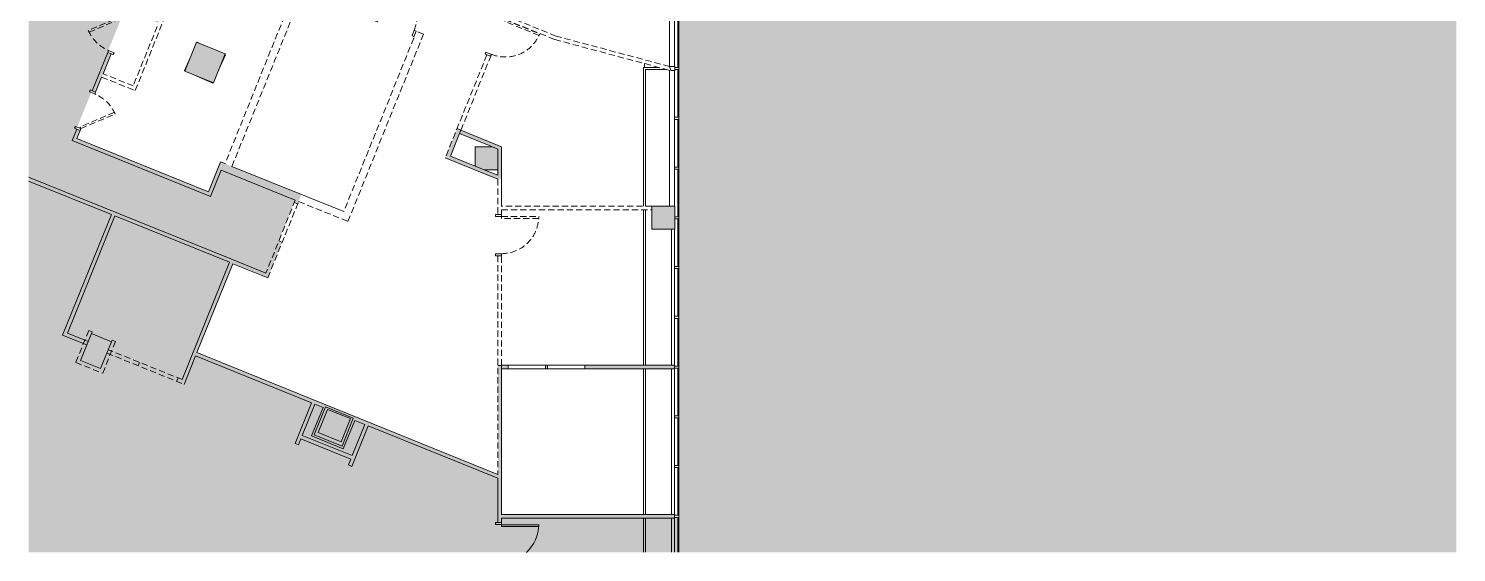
# Model space of a CAD drawing. Header units: inches. Extents: x 301 to 1681, y -483 to 1030.
# Drawn here: x 301 to 1681, y -483 to 22 of the extents above; entities that cross this region are included whole.
import ezdxf

# ---------------------------------------------------------------- set-up
doc = ezdxf.new("R2010")
doc.units = ezdxf.units.IN
doc.header["$LTSCALE"] = 48
doc.header["$MEASUREMENT"] = 0
doc.linetypes.add('Demolished', pattern=[0.1875, 0.125, -0.0625])
for name, color, linetype, lineweight in [('8th floor - 800-805 background_dwg', 8, 'Continuous', 9), ('A-COLS', 8, 'Continuous', 13), ('A-DETL-GENF', 247, 'Continuous', 9), ('A-DETL-THIN', 8, 'Continuous', 13), ('A-DOOR', 8, 'Continuous', 13), ('A-DOOR-FRAM', 8, 'Continuous', 20), ('A-WALL', 8, 'Continuous', 13), ('A-Wall-Bldg', 8, 'Continuous', 9), ('A-WALL-PATT', 8, 'Continuous', 13), ('I-WALL', 8, 'Continuous', 13)]:
    doc.layers.add(name, color=color, linetype=linetype, lineweight=lineweight)

# ---------------------------------------------------------------- blocks, each defined once
blk = doc.blocks.new('Single Flush - OTJ_SOLIDFLUSH_ALUM-V2-FIRST FLOOR DEMOLITION')
at = {"layer": 'A-DOOR'}
for p, q in [((16.15625, -1.75), (17.90625, -1.75)), ((16.15625, -37.5625), (16.15625, -1.75)), ((17.90625, -1.75), (17.90625, -37.5625)), ((17.90625, -37.5625), (16.15625, -37.5625))]:
    blk.add_line(p, q, dxfattribs=at)
blk.add_arc((17.90625, -1.75), 35.8125, 221.830832721, 270, dxfattribs=at)
at = {"layer": 'A-DOOR-FRAM'}
for p, q in [((18.000004, 4), (18.000004, -1.75)), ((18.000004, 4), (20.000004, 4)), ((20.000004, 4), (20.000004, -1.75)), ((18.000004, -1.75), (20.000004, -1.75))]:
    blk.add_line(p, q, dxfattribs=at)
blk = doc.blocks.new('Single Flush - OTJ_SOLIDFLUSH_ALUM-V3-FIRST FLOOR DEMOLITION')
at = {"layer": 'A-DOOR', "linetype": 'Demolished'}
for p, q in [((16.15625, -1.75), (17.90625, -1.75)), ((16.15625, -37.5625), (16.15625, -1.75)), ((17.90625, -1.75), (17.90625, -37.5625)), ((17.90625, -37.5625), (16.15625, -37.5625))]:
    blk.add_line(p, q, dxfattribs=at)
blk.add_arc((17.90625, -1.75), 35.8125, 179.5, 270, dxfattribs=at)
at = {"layer": 'A-DOOR-FRAM', "linetype": 'Demolished'}
for p, q in [((-20, 4), (-20, -1.75)), ((-20, 4), (-18, 4)), ((-18, 4), (-18, -1.75)), ((18.000004, 4), (18.000004, -1.75)), ((18.000004, 4), (20.000004, 4)), ((20.000004, 4), (20.000004, -1.75)), ((-20, -1.75), (-18, -1.75)), ((18.000004, -1.75), (20.000004, -1.75))]:
    blk.add_line(p, q, dxfattribs=at)
blk = doc.blocks.new('Single Flush - OTJ_SOLIDFLUSH_ALUM-V4-FIRST FLOOR DEMOLITION')
at = {"layer": 'A-DOOR', "linetype": 'Demolished'}
for p, q in [((-7.4, 27.1), (-8.7, 25.8)), ((-8.7, 25.8), (16.7, 0.5)), ((17.9, 1.7), (-7.4, 27.1)), ((16.7, 0.5), (17.9, 1.7))]:
    blk.add_line(p, q, dxfattribs=at)
blk.add_arc((17.9, 1.7), 35.8, 135, 180.5, dxfattribs=at)
at = {"layer": 'A-DOOR-FRAM', "linetype": 'Demolished'}
for p, q in [((-20, -4), (-20, 1.7)), ((-20, 1.7), (-18, 1.7)), ((-18, -4), (-18, 1.7)), ((18, -4), (18, 1.7)), ((18, 1.7), (20, 1.7)), ((20, -4), (20, 1.7)), ((-20, -4), (-18, -4)), ((18, -4), (20, -4))]:
    blk.add_line(p, q, dxfattribs=at)
blk = doc.blocks.new('Rectangular Column - 24_ x 24_-4979499-FIRST FLOOR DEMOLITION')
at = {"layer": 'A-COLS'}
blk.add_hatch(color=256, dxfattribs=at).paths.add_polyline_path([(-12, -12), (12, -12), (12, 12), (-12, 12), (-12, 4.3)], flags=0)
for p, q in [((12, 12), (-12, 12)), ((-12, 12), (-12, -12)), ((12, -12), (12, 12)), ((-12, -12), (12, -12))]:
    blk.add_line(p, q, dxfattribs=at)
blk = doc.blocks.new('Single Flush - OTJ_SOLIDFLUSH_ALUM-V5-FIRST FLOOR DEMOLITION')
at = {"layer": 'A-DOOR', "linetype": 'Demolished'}
for p, q in [((16.15625, -2), (17.90625, -2)), ((16.15625, -37.8125), (16.15625, -2)), ((17.90625, -2), (17.90625, -37.8125)), ((17.90625, -37.8125), (16.15625, -37.8125))]:
    blk.add_line(p, q, dxfattribs=at)
blk.add_arc((17.90625, -2), 35.8125, 179.5, 270, dxfattribs=at)
at = {"layer": 'A-DOOR-FRAM', "linetype": 'Demolished'}
for p, q in [((-20, 3.75), (-20, -2)), ((-20, 3.75), (-18, 3.75)), ((-18, 3.75), (-18, -2)), ((18.000004, 3.75), (18.000004, -2)), ((18.000004, 3.75), (20.000004, 3.75)), ((20.000004, 3.75), (20.000004, -2)), ((-20, -2), (-18, -2)), ((18.000004, -2), (20.000004, -2))]:
    blk.add_line(p, q, dxfattribs=at)
blk = doc.blocks.new('Single Flush - OTJ_SOLIDFLUSH_ALUM-5004866-FIRST FLOOR DEMOLITION')
at = {"layer": 'A-DOOR', "linetype": 'Demolished'}
for p, q in [((16.15625, -3.625), (17.90625, -3.625)), ((16.15625, -39.4375), (16.15625, -3.625)), ((17.90625, -3.625), (17.90625, -39.4375)), ((17.90625, -39.4375), (16.15625, -39.4375))]:
    blk.add_line(p, q, dxfattribs=at)
blk.add_arc((17.90625, -3.625), 35.8125, 179.5, 270, dxfattribs=at)
at = {"layer": 'A-DOOR-FRAM', "linetype": 'Demolished'}
for p, q in [((-20, 2.125), (-20, -3.625)), ((-20, 2.125), (-18, 2.125)), ((-18, 2.125), (-18, -3.625)), ((18.000004, 2.125), (18.000004, -3.625)), ((18.000004, 2.125), (20.000004, 2.125)), ((20.000004, 2.125), (20.000004, -3.625)), ((-20, -3.625), (-18, -3.625)), ((18.000004, -3.625), (20.000004, -3.625))]:
    blk.add_line(p, q, dxfattribs=at)
blk = doc.blocks.new('Rectangular Column - 30x30-5035444-FIRST FLOOR DEMOLITION')
at = {"layer": 'A-COLS'}
blk.add_hatch(color=256, dxfattribs=at).paths.add_polyline_path([(-15, -15), (15, -15), (15, 15), (-15, 15), (-15, -14.6)], flags=0)
for p, q in [((15, 15), (-15, 15)), ((-15, 15), (-15, -15)), ((15, -15), (15, 15)), ((-15, -15), (15, -15))]:
    blk.add_line(p, q, dxfattribs=at)
blk = doc.blocks.new('8th floor - 800-805 background_dwg-4807125-FIRST FLOOR DEMOLITION')
at = {"layer": 'A-Wall-Bldg'}
for points in [[(464.2, 8.8), (464.2, 8.8), (464.1, 8.8)], [(925.6, -171.4), (925.6, -171.4), (925.6, -171.2), (903.7, -171.2), (903.7, -149.4), (903.6, -149.4), (903.6, -171.4), (903.7, -171.4)]]:
    blk.add_hatch(color=256, dxfattribs=at).paths.add_polyline_path(points, flags=0)
h = blk.add_hatch(color=256, dxfattribs=at)
h.paths.add_polyline_path([(604.3, -380.6), (615.2, -353.7), (588.4, -342.8), (577.5, -369.7), (594.2, -376.5)], flags=0)
h.paths.add_polyline_path([(603.6, -376.5), (581.3, -367.5), (590.3, -345.2), (612.5, -354.2), (604.3, -374.5)], flags=0)
for p, q in [((925.6, 92.4), (925.6, -14.4)), ((929.6, 92.4), (929.6, -483.1)), ((928.8, 30.6), (928.8, -15.4)), ((464.1, 8.9), (464.2, 8.8)), ((920.6, -18.1), (920.6, -149.2)), ((925.6, -18.4), (925.6, -149.2)), ((928.8, -17.4), (928.8, -63.4)), ((928.8, -65.4), (928.8, -111.4)), ((928.8, -113.4), (928.8, -159.4)), ((903.6, -149.4), (903.7, -149.4)), ((903.6, -171.4), (903.6, -152.8)), ((928.8, -161.4), (928.8, -207.4)), ((922.5, -302.7), (922.5, -171.4)), ((925.6, -171.2), (925.6, -483.1)), ((928.8, -209.4), (928.8, -255.4)), ((928.8, -257.4), (928.8, -303.4)), ((922.5, -446.7), (922.5, -306.2)), ((928.8, -305.4), (928.8, -351.4)), ((928.8, -353.4), (928.8, -399.4)), ((928.8, -401.4), (928.8, -447.4)), ((922.5, -483.1), (922.5, -450.2)), ((928.8, -449.4), (928.8, -483.1))]:
    blk.add_line(p, q, dxfattribs=at)
at = {"layer": 'A-Wall-Bldg', "flags": 128}
for points in [[(950.5, 118.3), (920.6, 98.1), (920.6, -14.4)], [(925.9, -17.4), (929.5, -17.4), (929.5, -15.4), (925.9, -15.4)], [(925.6, -63.4), (925.6, -65.4), (929.5, -65.4), (929.5, -63.4), (925.6, -63.4)], [(925.6, -111.4), (925.6, -113.4), (929.5, -113.4), (929.5, -111.4), (925.6, -111.4)], [(925.7, -161.4), (929.5, -161.4), (929.5, -159.4), (925.7, -159.4)], [(925.6, -171.2), (925.6, -171.4), (903.6, -171.4)], [(925.6, -207.4), (925.6, -209.4), (929.5, -209.4), (929.5, -207.4), (925.6, -207.4)], [(925.6, -255.4), (925.6, -257.4), (929.5, -257.4), (929.5, -255.4), (925.6, -255.4)], [(925.6, -305.4), (929.5, -305.4), (929.5, -303.4), (925.6, -303.4)], [(577.5, -369.7), (588.4, -342.8), (615.2, -353.7)], [(925.6, -351.4), (925.6, -353.4), (929.5, -353.4), (929.5, -351.4), (925.6, -351.4)], [(925.6, -399.4), (925.6, -401.4), (929.5, -401.4), (929.5, -399.4), (925.6, -399.4)], [(925.6, -449.4), (929.5, -449.4), (929.5, -447.4), (925.6, -447.4)]]:
    blk.add_lwpolyline(points, dxfattribs=at)

msp = doc.modelspace()

# ---------------------------------------------------------------- hatches: boundary and pattern name
at = {"layer": 'A-COLS'}
h = msp.add_hatch(color=256, dxfattribs=at)
h.paths.add_polyline_path([(479.5, -30.6), (479.8, -29.9), (458.9, -21.4), (478.4, -30.1)], flags=0)
h.paths.add_polyline_path([(452.5, -18.6), (457.5, -6.2), (452.1, -18.4), (452.4, -18.6)], flags=0)
h.paths.add_polyline_path([(485.1, -17.9), (491.7, -3.2), (491.2, -2.9)], flags=0)
h.paths.add_polyline_path([(470.6, 6.2), (464.3, 9), (464.2, 8.8), (470.3, 6.3)], flags=0)
msp.add_hatch(color=256, dxfattribs=at).paths.add_polyline_path([(903.7, -171.2), (925.7, -171.2), (925.7, -149.2), (903.7, -149.2), (903.7, -149.5)], flags=0)
at = {"layer": 'A-DETL-GENF'}
h = msp.add_hatch(color=256, dxfattribs=at)
h.paths.add_polyline_path([(301.5, -483.1), (1680.8, -483.1), (1680.8, 367.1), (1667.1, 372.6), (1675.3, 393), (1680.8, 390.8), (1680.8, 1030.2), (1594.7, 1030.2), (1594.7, 1021.5), (1579.7, 1021.5), (1579.7, 1030.2), (1474.7, 1030.2), (1474.7, 946.5), (1579.7, 946.5), (1579.7, 979.5), (1583.7, 979.5), (1583.7, 979.5), (1594.7, 979.4), (1602.6, 978.7), (1602.7, 962.7), (1603, 962.6), (1602.8, 946.5), (1598.8, 946.5), (1598.8, 942.5), (1508.4, 942.5), (1404.7, 942.5), (1404.7, 947.5), (1460.7, 947.5), (1460.7, 962.5), (1470.7, 962.5), (1470.7, 1030.2), (1171.7, 1030.2), (1171.7, 973.5), (1276.1, 973.5), (1276.1, 947.5), (1317.6, 947.5), (1317.6, 942.5), (1166.7, 942.5), (1166.7, 942.9), (889.4, 942.9), (889.4, 946.4), (905.1, 946.4), (905.1, 1030.2), (759.1, 1030.2), (734.8, 970.1), (695.6, 970.1), (686, 946.4), (849.4, 946.4), (849.4, 942.9), (684.6, 942.9), (448.6, 358.8), (445.3, 360.1), (641.8, 846.3), (588, 868.1), (591.9, 877.6), (595.1, 876.2), (592.6, 870), (643.1, 849.6), (658.8, 888.5), (608.3, 908.9), (605.6, 902.2), (602.3, 903.5), (620.8, 949.3), (624.1, 948), (609.6, 912.2), (660.1, 891.8), (692.3, 971.4), (641.8, 991.8), (639.1, 985), (635.8, 986.4), (638.6, 993.1), (625.2, 998.5), (638, 1030.2), (577.6, 1030.2), (552.7, 968.5), (549.4, 969.8), (573.9, 1030.2), (301.5, 1030.2), (301.5, 798.6), (302.4, 800.9), (456.1, 738.8), (503, 854.9), (506.3, 853.6), (454.2, 724.8), (451, 726.1), (454.8, 735.6), (301.5, 797.5), (301.5, 593.9), (384, 560.5), (415.4, 637.9), (415.1, 638.1), (423.3, 658.5), (423.6, 658.4), (436, 689), (439.2, 687.7), (426.9, 657), (443.9, 650.1), (435.7, 629.7), (418.6, 636.6), (379.1, 539), (375.9, 540.3), (382.7, 557.2), (301.5, 590.1), (301.5, 387.1), (306.2, 385.2), (310.4, 395.6), (316.3, 393.1), (360.9, 503.2), (364.1, 501.9), (319.6, 391.8), (338.6, 384.1), (328.9, 360.1), (301.5, 371.2), (301.5, -121.1), (496.9, -200), (496.8, -200.1), (530.7, -213.8), (559.1, -143.3), (487.4, -114.4), (477.2, -139.7), (343.7, -85.8), (343.8, -85.5), (343.4, -85.4), (393.2, 37.5), (383, 41.6), (447.7, 201.7), (450.8, 200.5), (465.7, 237.3), (465.8, 237.3), (466.7, 239.4), (471.3, 237.5), (450.9, 187.4), (413.2, 94.2), (501, 58.7), (559, 201.3), (574.4, 239.4), (486.5, 275), (484.8, 270.9), (480.2, 272.7), (480.8, 274.3), (480.7, 274.4), (492.2, 302.8), (492.3, 302.8), (492.6, 303.6), (497.3, 301.8), (489.5, 282.4), (577.4, 246.8), (582.6, 259.7), (574.4, 263), (582.6, 283.4), (603, 275.2), (594.8, 254.8), (592.9, 255.6), (587.7, 242.7), (641.1, 221.1), (737.8, 460.3), (615.1, 509.9), (597.9, 467.3), (568.9, 479), (510.8, 335.3), (506.2, 337.2), (507.3, 339.9), (507.2, 339.9), (584.3, 530.3), (588.9, 528.5), (587.6, 525.3), (677.4, 489), (692.3, 526), (682.3, 530.1), (690.5, 550.5), (706.1, 544.2), (708.4, 554.3), (614.7, 592.2), (602.4, 561.9), (597.8, 563.7), (611.3, 597.3), (644.6, 583.8), (646.2, 587.8), (646.3, 587.7), (661.3, 624.8), (661.2, 624.9), (686.2, 686.8), (686.3, 686.8), (701.3, 723.9), (701.2, 723.9), (702.7, 727.5), (669.5, 740.9), (726.6, 882.5), (1577, 882.5), (1577, 841.1), (1657.6, 841.1), (1657.7, 638.3), (1666, 635), (1657.6, 635), (1657.6, 633.5), (1274.4, 633.5), (1344.4, 529.8), (1394.5, 509.8), (1380.1, 474), (1399.9, 444.5), (1413.8, 424.6), (1327.8, 366.5), (1303.1, 403.1), (1011.2, 206.4), (1038.1, 166.5), (929.6, 93.4), (929.6, -450.2), (758.4, -450.2), (758.4, -454.4), (754.9, -454.4), (754.9, -411.7), (629.5, -361), (613.7, -400.2), (610.4, -398.8), (612.8, -393.1), (564.6, -373.6), (562.3, -379.4), (559, -378.1), (574.8, -339), (462.8, -293.7), (451.7, -321.1), (444.5, -318.2), (445.9, -314.9), (449.8, -316.5), (495.5, -203.3), (384.7, -158.5), (339, -271.7), (359, -279.8), (362.2, -272), (381.6, -279.9), (378.5, -287.7), (408.8, -299.9), (407.5, -303.2), (377.2, -290.9), (371.1, -305.9), (351.7, -298), (357.7, -283.1), (334.4, -273.7), (381.5, -157.2), (301.5, -124.9), (301.5, -450.2)], flags=0)
h.paths.add_polyline_path([(614.1, -389.8), (626.2, -359.7), (616.5, -355.8), (605.5, -383.2), (574.9, -370.8), (586, -343.5), (578.1, -340.3), (565.9, -370.4), (613.7, -389.7)], flags=0)
h.paths.add_polyline_path([(426.9, 27.7), (437.4, 53.6), (398, 69.5), (387.6, 43.6), (425.8, 28.1)], flags=0)
h.paths.add_polyline_path([(564.9, 64.6), (587.7, 121), (619.7, 108), (758.6, 451.9), (741.5, 458.8), (641.8, 212.2), (584.7, 235.3), (583.5, 232.4), (632.7, 212.5), (611, 158.7), (557.1, 180.5), (580.1, 237.2), (579.1, 237.6), (579, 237.5), (579.2, 237.4), (534, 125.9), (557.2, 116.5), (565.7, 137.2), (569.4, 135.7), (559.5, 111.2), (532.4, 122.2), (517, 84), (558.9, 67.1)], flags=0)
h.paths.add_polyline_path([(1071.8, 164.6), (1069.5, 164.6), (1067.2, 165.1), (1065.1, 166), (1063.3, 167.4), (1061.7, 169.1), (1060.6, 171.1), (1059.9, 173.3), (1059.6, 175.6), (1059.9, 177.8), (1060.6, 180), (1061.7, 182), (1063.3, 183.7), (1065.1, 185.1), (1067.2, 186), (1069.5, 186.5), (1071.8, 186.5), (1074, 186), (1076.1, 185.1), (1078, 183.7), (1079.5, 182), (1080.7, 180), (1081.4, 177.8), (1081.6, 175.6), (1081.4, 173.3), (1080.7, 171.1), (1079.5, 169.1), (1078, 167.4), (1076.1, 166), (1074, 165.1)], flags=0)
h.paths.add_polyline_path([(608.2, 165.2), (626.2, 209.8), (581.7, 227.7), (563.7, 183.2), (608.2, 165.2)], flags=0)
h.paths.add_polyline_path([(583.1, 244.6), (588.3, 257.4), (587.3, 257.8), (582.1, 245), (582.6, 244.7)], flags=0)
h.paths.add_polyline_path([(432.2, 318.3), (429, 319.6), (430.4, 323), (433.6, 321.7), (432.8, 319.6)], flags=0)
h.paths.add_polyline_path([(1310.2, 349), (1308, 349.5), (1305.9, 350.4), (1304, 351.8), (1302.5, 353.5), (1301.3, 355.5), (1300.6, 357.6), (1300.4, 359.9), (1300.6, 362.2), (1301.3, 364.4), (1302.6, 366.5), (1304, 368.1), (1305.9, 369.5), (1308, 370.4), (1310.2, 370.9), (1312.5, 370.9), (1314.8, 370.4), (1316.9, 369.5), (1318.8, 368.1), (1320.3, 366.4), (1321.4, 364.4), (1322.2, 362.2), (1322.4, 359.9), (1322.2, 357.6), (1321.4, 355.5), (1320.3, 353.5), (1318.8, 351.8), (1316.9, 350.4), (1314.8, 349.5), (1312.5, 349)], flags=0)
h.paths.add_polyline_path([(307.2, 371.1), (315.4, 391.4), (311.5, 393), (303.2, 372.7), (306.2, 371.5)], flags=0)
h.paths.add_polyline_path([(301.5, 373.6), (304.8, 381.9), (301.5, 383.3), (301.5, 378.3)], flags=0)
h.paths.add_polyline_path([(596, 471.9), (611.9, 511.2), (586.1, 521.6), (570.2, 482.3), (594.7, 472.4)], flags=0)
h.paths.add_polyline_path([(692.4, 483), (696.4, 500.9), (689.6, 484.1), (692.2, 483)], flags=0)
h.paths.add_polyline_path([(685.9, 485.6), (700.9, 522.6), (696.1, 524.5), (681.1, 487.5)], flags=0)
h.paths.add_polyline_path([(521.3, 890.7), (518, 892), (523.2, 904.8), (523.1, 904.8), (526.5, 913.4), (398.2, 965.2), (394, 955), (369.9, 964.8), (379.7, 988.9), (403.8, 979.1), (399.5, 968.5), (527.8, 916.6), (531.3, 925.2), (531.4, 925.2), (534.5, 932.7), (537.7, 931.4), (534.7, 924.1), (551.9, 917.1), (543.6, 896.7), (543.5, 896.7), (543.5, 896.6), (526.4, 903.4), (523.2, 895.5)], flags=0)
h.paths.add_polyline_path([(991.1, 946.4), (1166.7, 946.4), (1166.7, 1030.2), (908.6, 1030.2), (908.6, 946.4)], flags=0)
h.paths.add_polyline_path([(1308.7, 947.5), (1286.7, 947.5), (1286.7, 994.5), (1308.7, 994.5), (1308.7, 947.5)], flags=0)
h.paths.add_polyline_path([(1271, 947.5), (1271, 969.1), (1171.7, 969.1), (1171.7, 947.5), (1260.4, 947.5)], flags=0)
h.paths.add_polyline_path([(998.7, 972.6), (998.7, 972.6), (998.7, 994.6), (1021, 994.6), (1021, 972.6), (1020.7, 972.6)], flags=0)
h.paths.add_polyline_path([(698.2, 973.6), (708.7, 973.6), (708.7, 996.6), (741.7, 996.6), (755.3, 1030.2), (641.8, 1030.2), (629.7, 1000.5), (696.3, 973.6), (697, 973.6)], flags=0)
h.paths.add_polyline_path([(734.7, 979.2), (740.9, 994.6), (734.7, 994.6), (734.7, 991.8)], flags=0)
msp.add_hatch(color=256, dxfattribs=at).paths.add_polyline_path([(371.1, -305.9), (381.6, -279.9), (362.2, -272), (351.7, -298), (366.3, -303.9)], flags=0)
at = {"layer": 'A-WALL'}
msp.add_hatch(color=256, dxfattribs=at).paths.add_polyline_path([(741.5, -114), (754.9, -114), (754.9, -94.2), (749.5, -92), (732.9, -92), (732.9, -110.5)], flags=0)
at = {"layer": 'A-Wall-Bldg'}
for points in [[(464.2, 8.8), (464.2, 8.8), (464.1, 8.8)], [(925.6, -171.4), (925.6, -171.4), (925.6, -171.2), (903.7, -171.2), (903.7, -149.4), (903.6, -149.4), (903.6, -171.4), (903.7, -171.4)]]:
    msp.add_hatch(color=256, dxfattribs=at).paths.add_polyline_path(points, flags=0)
h = msp.add_hatch(color=256, dxfattribs=at)
h.paths.add_polyline_path([(604.3, -380.6), (615.2, -353.7), (588.4, -342.8), (577.5, -369.7), (594.2, -376.5)], flags=0)
h.paths.add_polyline_path([(603.6, -376.5), (581.3, -367.5), (590.3, -345.2), (612.5, -354.2), (604.3, -374.5)], flags=0)
at = {"layer": 'A-WALL-PATT'}
h = msp.add_hatch(color=256, dxfattribs=at)
h.paths.add_polyline_path([(346.9, -87.1), (351.3, -76.2), (348.1, -74.9), (343.7, -85.8)], flags=0)
h.paths.add_polyline_path([(366.3, -39.1), (381.2, -2.1), (378, -0.8), (363, -37.8)], flags=0)
h.paths.add_polyline_path([(396.2, 35), (396.7, 36.1), (393.4, 37.4), (393, 36.3), (393.3, 36.1)], flags=0)
for points in [[(709, -100.9), (719, -75.9), (715.4, -74.4), (705.3, -99.4)], [(754.9, -94.2), (754.9, -90.4), (719.1, -75.9), (717.8, -79.2), (747.9, -91.4)], [(477.2, -139.7), (478.5, -136.5), (348.2, -83.8), (346.9, -87.1), (473.9, -138.4)], [(758.4, -123), (758.4, -91.8), (754.9, -90.4), (754.9, -123)], [(562.3, -144.6), (565, -137.9), (486.9, -106.3), (484.2, -113.1), (561.5, -144.3)], [(754.9, -123.2), (754.9, -119.4), (705.3, -99.4), (704, -102.6), (709.4, -104.8)], [(495.5, -203.3), (496.9, -200), (301.5, -121.1), (301.5, -124.9), (495.5, -203.2)], [(478.5, -136.5), (487.4, -114.4), (484.2, -113.1), (475.3, -135.2), (477.2, -135.9)], [(337.7, -275), (384.7, -158.5), (381.5, -157.2), (334.4, -273.7)], [(451.7, -321.1), (498.7, -204.7), (495.5, -203.4), (448.5, -319.7), (449.8, -320.3)], [(532.6, -218.4), (533.9, -215.1), (496.8, -200.1), (495.5, -203.4), (530.7, -217.6)], [(586, -343.5), (587.3, -340.2), (464.1, -290.5), (462.8, -293.7), (584.4, -342.8)], [(562.3, -379.4), (578.1, -340.3), (574.8, -339), (559, -378.1)], [(576.8, -371.6), (588.4, -342.8), (586.5, -342.1), (574.9, -370.8)], [(615.2, -353.7), (616, -351.8), (587.3, -340.2), (586.5, -342.1), (612.5, -352.6)], [(606.2, -381.3), (617.8, -352.6), (616, -351.8), (604.4, -380.6), (605.5, -381)], [(754.9, -411.7), (754.9, -408), (617.8, -352.6), (616.5, -355.8), (745.6, -408)], [(758.4, -384.4), (758.4, -348.3), (754.9, -348.3), (754.9, -384.4)], [(612.8, -393.1), (614.1, -389.8), (565.9, -370.4), (564.6, -373.6), (587.3, -382.8)], [(605.5, -383.2), (606.2, -381.3), (577.5, -369.7), (576.8, -371.6), (599.1, -380.6)], [(613.7, -400.2), (629.5, -361), (626.2, -359.7), (610.4, -398.8)], [(754.9, -442.4), (758.4, -442.4), (758.4, -402.4), (754.9, -402.4), (754.9, -411.7)], [(925.6, -450.2), (925.6, -446.7), (758.4, -446.7), (758.4, -450.2)]]:
    msp.add_hatch(color=256, dxfattribs=at).paths.add_polyline_path(points, flags=0)
h = msp.add_hatch(color=256, dxfattribs=at)
h.paths.add_polyline_path([(533.9, -215.1), (546.5, -183.9), (543.3, -182.6), (530.7, -213.8)], flags=0)
h.paths.add_polyline_path([(561.5, -146.8), (562.4, -144.7), (559.1, -143.3), (558.2, -145.5), (559.1, -145.9)], flags=0)
h = msp.add_hatch(color=256, dxfattribs=at)
h.paths.add_polyline_path([(448.5, -319.7), (449.8, -316.5), (445.9, -314.9), (444.5, -318.2), (445.9, -318.7)], flags=0)
h.paths.add_polyline_path([(407.5, -303.2), (408.8, -299.9), (378.5, -287.7), (377.2, -290.9), (384.7, -294)], flags=0)
h.paths.add_polyline_path([(357.7, -283.1), (359, -279.8), (339, -271.7), (337.7, -275), (351.7, -280.6)], flags=0)
h = msp.add_hatch(color=256, dxfattribs=at)
h.paths.add_polyline_path([(754.9, -454.4), (758.4, -454.4), (758.4, -442.4), (754.9, -442.4)], flags=0)
h.paths.add_polyline_path([(758.4, -402.4), (758.4, -384.4), (754.9, -384.4), (754.9, -402.4)], flags=0)
h.paths.add_polyline_path([(754.9, -348.3), (758.4, -348.3), (758.4, -302.8), (754.9, -302.8)], flags=0)
h = msp.add_hatch(color=256, dxfattribs=at)
h.paths.add_polyline_path([(802.7, -306.2), (802.7, -302.7), (800.7, -302.7), (800.7, -306.2)], flags=0)
h.paths.add_polyline_path([(758.4, -306.2), (764.7, -306.2), (764.7, -302.7), (758.4, -302.7), (758.4, -302.8)], flags=0)
h.paths.add_polyline_path([(925.6, -306.2), (925.6, -302.7), (838.7, -302.7), (838.7, -306.2)], flags=0)

# ---------------------------------------------------------------- linework, layer by layer
at = {"layer": 'A-COLS'}
for p, q in [((464.3, 9), (464.2, 8.8)), ((470.6, 6.2), (464.3, 9)), ((457.5, -6.2), (452.1, -18.4)), ((485.1, -17.9), (491.7, -3.2)), ((491.7, -3.2), (491.2, -2.9)), ((452.1, -18.4), (452.5, -18.6)), ((458.9, -21.4), (479.5, -30.6)), ((479.5, -30.6), (479.8, -29.9)), ((925.7, -149.2), (903.7, -149.2)), ((903.7, -149.2), (903.7, -171.2)), ((925.7, -171.2), (925.7, -149.2)), ((903.7, -171.2), (925.7, -171.2))]:
    msp.add_line(p, q, dxfattribs=at)
at = {"layer": 'A-DETL-THIN'}
for p, q in [((896.4, -15.4), (896.4, -11.6)), ((362.2, -272), (351.7, -298)), ((381.6, -279.9), (362.2, -272)), ((371.1, -305.9), (381.6, -279.9)), ((351.7, -298), (371.1, -305.9))]:
    msp.add_line(p, q, dxfattribs=at)
at = {"layer": 'A-WALL'}
for p, q in [((749.5, -92), (732.9, -92)), ((732.9, -92), (732.9, -110.5)), ((754.9, -94.2), (749.5, -92)), ((754.9, -114), (754.9, -94.2)), ((732.9, -110.5), (741.5, -114)), ((741.5, -114), (754.9, -114))]:
    msp.add_line(p, q, dxfattribs=at)
at = {"layer": 'A-Wall-Bldg'}
for p, q in [((925.6, 92.4), (925.6, -14.4)), ((929.6, 92.4), (929.6, -483.1)), ((928.8, 30.6), (928.8, -15.4)), ((464.1, 8.9), (464.2, 8.8)), ((920.6, -18.1), (920.6, -149.2)), ((925.6, -18.4), (925.6, -149.2)), ((928.8, -17.4), (928.8, -63.4)), ((928.8, -65.4), (928.8, -111.4)), ((928.8, -113.4), (928.8, -159.4)), ((903.6, -149.4), (903.7, -149.4)), ((903.6, -171.4), (903.6, -152.8)), ((928.8, -161.4), (928.8, -207.4)), ((922.5, -302.7), (922.5, -171.4)), ((925.6, -171.2), (925.6, -483.1)), ((928.8, -209.4), (928.8, -255.4)), ((928.8, -257.4), (928.8, -303.4)), ((922.5, -446.7), (922.5, -306.2)), ((928.8, -305.4), (928.8, -351.4)), ((928.8, -353.4), (928.8, -399.4)), ((928.8, -401.4), (928.8, -447.4)), ((922.5, -483.1), (922.5, -450.2)), ((928.8, -449.4), (928.8, -483.1))]:
    msp.add_line(p, q, dxfattribs=at)
at = {"layer": 'A-Wall-Bldg', "flags": 128}
for points in [[(950.5, 118.3), (920.6, 98.1), (920.6, -14.4)], [(925.9, -17.4), (929.5, -17.4), (929.5, -15.4), (925.9, -15.4)], [(925.6, -63.4), (925.6, -65.4), (929.5, -65.4), (929.5, -63.4), (925.6, -63.4)], [(925.6, -111.4), (925.6, -113.4), (929.5, -113.4), (929.5, -111.4), (925.6, -111.4)], [(925.7, -161.4), (929.5, -161.4), (929.5, -159.4), (925.7, -159.4)], [(925.6, -171.2), (925.6, -171.4), (903.6, -171.4)], [(925.6, -207.4), (925.6, -209.4), (929.5, -209.4), (929.5, -207.4), (925.6, -207.4)], [(925.6, -255.4), (925.6, -257.4), (929.5, -257.4), (929.5, -255.4), (925.6, -255.4)], [(925.6, -305.4), (929.5, -305.4), (929.5, -303.4), (925.6, -303.4)], [(577.5, -369.7), (588.4, -342.8), (615.2, -353.7)], [(925.6, -351.4), (925.6, -353.4), (929.5, -353.4), (929.5, -351.4), (925.6, -351.4)], [(925.6, -399.4), (925.6, -401.4), (929.5, -401.4), (929.5, -399.4), (925.6, -399.4)], [(925.6, -449.4), (929.5, -449.4), (929.5, -447.4), (925.6, -447.4)]]:
    msp.add_lwpolyline(points, dxfattribs=at)
at = {"layer": 'I-WALL', "linetype": 'Demolished'}
for p, q in [((558.9, 59.3), (491.3, -108.1)), ((498, -110.8), (565.6, 56.5)), ((404.5, -37.7), (440.8, 52.2)), ((762.2, 30.9), (809.9, 11.6)), ((811, 14.9), (763.5, 34.1)), ((425.8, 24.3), (402.6, -33.1)), ((610, -163.9), (683, 16.9)), ((675.9, 19.8), (673.2, 13.1)), ((683, 16.9), (675.9, 19.8)), ((920.5, -14.4), (811, 14.9)), ((673.6, 12.9), (606, -154.4)), ((673.2, 13.1), (673.6, 12.9)), ((809.9, 11.6), (921.9, -18.4)), ((744.2, -3.1), (704, -102.6)), ((719.1, -75.9), (747.9, -4.6)), ((747.9, -4.6), (744.2, -3.1)), ((372.1, -24.6), (404.5, -37.7)), ((402.6, -33.1), (373.5, -21.4)), ((921.9, -18.4), (920.5, -14.4)), ((715.4, -74.4), (719.1, -75.9)), ((754.9, -123.2), (754.9, -157.1)), ((559.1, -143.3), (530.7, -213.8)), ((532.6, -218.4), (562.4, -144.7)), ((561.5, -146.8), (558.2, -145.5)), ((562.4, -144.7), (610, -163.9)), ((903.6, -149.3), (758.4, -149.3)), ((903.6, -152.8), (903.6, -149.3)), ((754.9, -157.1), (758.4, -157.1)), ((758.4, -152.8), (903.6, -152.8)), ((758.4, -157.1), (758.4, -152.8)), ((543.3, -182.6), (546.5, -183.9)), ((758.4, -197.1), (754.9, -197.1)), ((754.9, -197.1), (754.9, -408)), ((758.4, -302.7), (758.4, -197.1)), ((359.6, -269.1), (347.1, -300)), ((362.8, -270.4), (359.6, -269.1)), ((362.2, -272), (362.8, -270.4)), ((373.1, -310.4), (385.5, -279.6)), ((449.8, -316.5), (378.5, -287.7)), ((382.3, -278.3), (381.6, -279.9)), ((385.5, -279.6), (382.3, -278.3)), ((347.1, -300), (373.1, -310.4)), ((377.2, -290.9), (451.7, -321.1)), ((408.8, -299.9), (407.5, -303.2)), ((754.9, -302.8), (758.4, -302.8)), ((764.7, -302.7), (764.7, -306.2)), ((800.7, -306.2), (800.7, -302.7)), ((802.7, -302.7), (802.7, -306.2)), ((838.7, -306.2), (838.7, -302.7)), ((444.5, -318.2), (445.9, -314.9))]:
    msp.add_line(p, q, dxfattribs=at)
at = {"layer": 'I-WALL'}
for p, q in [((378, -0.8), (363, -37.8)), ((373.5, -21.4), (381.2, -2.1)), ((381.2, -2.1), (378, -0.8)), ((366.3, -39.1), (372.1, -24.6)), ((895.4, -149.3), (895.4, -15.4)), ((895.4, -15.4), (910.7, -15.4)), ((897.4, -17.4), (897.4, -149.3)), ((918.2, -17.4), (897.4, -17.4)), ((920.5, -14.4), (925.9, -14.4)), ((925.9, -18.4), (921.9, -18.4)), ((925.9, -18.4), (925.9, -14.4)), ((363, -37.8), (366.3, -39.1)), ((348.1, -74.9), (343.7, -85.8)), ((351.3, -76.2), (348.1, -74.9)), ((348.2, -83.8), (351.3, -76.2)), ((709, -100.9), (719.1, -75.9)), ((719.1, -75.9), (715.4, -74.4)), ((717.8, -79.2), (749.5, -92)), ((758.4, -91.8), (719.1, -75.9)), ((343.7, -85.8), (477.2, -139.7)), ((475.3, -135.2), (348.2, -83.8)), ((758.4, -149.3), (758.4, -91.8)), ((486.9, -106.3), (475.3, -135.2)), ((491.3, -108.1), (486.9, -106.3)), ((704, -102.6), (754.9, -123.2)), ((732.9, -110.5), (709, -100.9)), ((496.9, -200), (301.5, -121.1)), ((477.2, -139.7), (487.4, -114.4)), ((487.4, -114.4), (559.1, -143.3)), ((606, -154.4), (498, -110.8)), ((754.9, -119.4), (741.5, -114)), ((754.9, -114), (754.9, -119.4)), ((301.5, -124.9), (381.5, -157.2)), ((558.2, -145.5), (561.5, -146.8)), ((381.5, -157.2), (334.4, -273.7)), ((339, -271.7), (384.7, -158.5)), ((384.7, -158.5), (495.5, -203.3)), ((895.4, -302.7), (895.4, -152.8)), ((897.4, -152.8), (897.4, -302.7)), ((546.5, -183.9), (543.3, -182.6)), ((495.5, -203.3), (449.8, -316.5)), ((464.1, -290.5), (498.7, -204.7)), ((496.8, -200.1), (496.9, -200)), ((530.7, -213.8), (496.8, -200.1)), ((498.7, -204.7), (532.6, -218.4)), ((334.4, -273.7), (357.7, -283.1)), ((359, -279.8), (339, -271.7)), ((407.5, -303.2), (408.8, -299.9)), ((451.7, -321.1), (462.8, -293.7)), ((462.8, -293.7), (574.8, -339)), ((754.9, -408), (464.1, -290.5)), ((758.4, -302.8), (754.9, -302.8)), ((925.6, -302.7), (758.4, -302.7)), ((758.4, -446.7), (758.4, -302.8)), ((764.7, -306.2), (764.7, -302.7)), ((800.7, -302.7), (800.7, -306.2)), ((802.7, -306.2), (802.7, -302.7)), ((838.7, -302.7), (838.7, -306.2)), ((925.6, -306.2), (925.6, -302.7)), ((445.9, -314.9), (444.5, -318.2)), ((758.4, -306.2), (925.6, -306.2)), ((895.4, -446.7), (895.4, -306.2)), ((897.4, -306.2), (897.4, -446.7)), ((574.8, -339), (559, -378.1)), ((565.9, -370.4), (578.1, -340.3)), ((586, -343.5), (574.9, -370.8)), ((577.5, -369.7), (588.4, -342.8)), ((578.1, -340.3), (586, -343.5)), ((588.4, -342.8), (615.2, -353.7)), ((615.2, -353.7), (604.3, -380.6)), ((605.5, -383.2), (616.5, -355.8)), ((616.5, -355.8), (626.2, -359.7)), ((614.1, -389.8), (565.9, -370.4)), ((574.9, -370.8), (605.5, -383.2)), ((604.3, -380.6), (577.5, -369.7)), ((613.7, -400.2), (629.5, -361)), ((626.2, -359.7), (614.1, -389.8)), ((629.5, -361), (754.9, -411.7)), ((559, -378.1), (562.3, -379.4)), ((562.3, -379.4), (564.6, -373.6)), ((564.6, -373.6), (612.8, -393.1)), ((612.8, -393.1), (610.4, -398.8)), ((610.4, -398.8), (613.7, -400.2)), ((754.9, -411.7), (754.9, -454.4)), ((754.9, -454.4), (758.4, -454.4)), ((925.6, -446.7), (758.4, -446.7)), ((758.4, -454.4), (758.4, -450.2)), ((758.4, -450.2), (925.6, -450.2)), ((895.4, -483.1), (895.4, -450.2)), ((897.4, -450.2), (897.4, -483.1)), ((925.6, -450.2), (925.6, -446.7))]:
    msp.add_line(p, q, dxfattribs=at)

# ---------------------------------------------------------------- block references
at = {"layer": '8th floor - 800-805 background_dwg'}
msp.add_blockref('8th floor - 800-805 background_dwg-4807125-FIRST FLOOR DEMOLITION', (0, 0), dxfattribs=at)
msp.add_blockref('8th floor - 800-805 background_dwg-4807125-FIRST FLOOR DEMOLITION', (0, 0), dxfattribs=at)
msp.add_blockref('8th floor - 800-805 background_dwg-4807125-FIRST FLOOR DEMOLITION', (0, 0), dxfattribs=at)
at = {"layer": 'A-COLS'}
for name, p, rotation in [('Rectangular Column - 30x30-5035444-FIRST FLOOR DEMOLITION', (472, -10.5), 68.00172207537999), ('Rectangular Column - 24_ x 24_-4979499-FIRST FLOOR DEMOLITION', (596.9, -360.8), 67.99292635616834)]:
    msp.add_blockref(name, p, dxfattribs=dict(at, rotation=rotation))
at = {"layer": 'A-DOOR', "linetype": 'Demolished'}
for name, p, rotation in [('Single Flush - OTJ_SOLIDFLUSH_ALUM-5004866-FIRST FLOOR DEMOLITION', (656, 23.9), 157.9999999999997), ('Single Flush - OTJ_SOLIDFLUSH_ALUM-V4-FIRST FLOOR DEMOLITION', (387.1, 17.1), 67.99999999999936), ('Single Flush - OTJ_SOLIDFLUSH_ALUM-V5-FIRST FLOOR DEMOLITION', (753.5, 14.7), 67.99999999999977), ('Single Flush - OTJ_SOLIDFLUSH_ALUM-V4-FIRST FLOOR DEMOLITION', (357.2, -57), 247.9999999999993), ('Single Flush - OTJ_SOLIDFLUSH_ALUM-V3-FIRST FLOOR DEMOLITION', (756.7, -177.1), 89.99999999999991)]:
    msp.add_blockref(name, p, dxfattribs=dict(at, rotation=rotation))
at = {"layer": 'A-DOOR', "rotation": 89.99999999999991}
msp.add_blockref('Single Flush - OTJ_SOLIDFLUSH_ALUM-V2-FIRST FLOOR DEMOLITION', (756.7, -474.4), dxfattribs=at)

doc.saveas('drawing.dxf')
